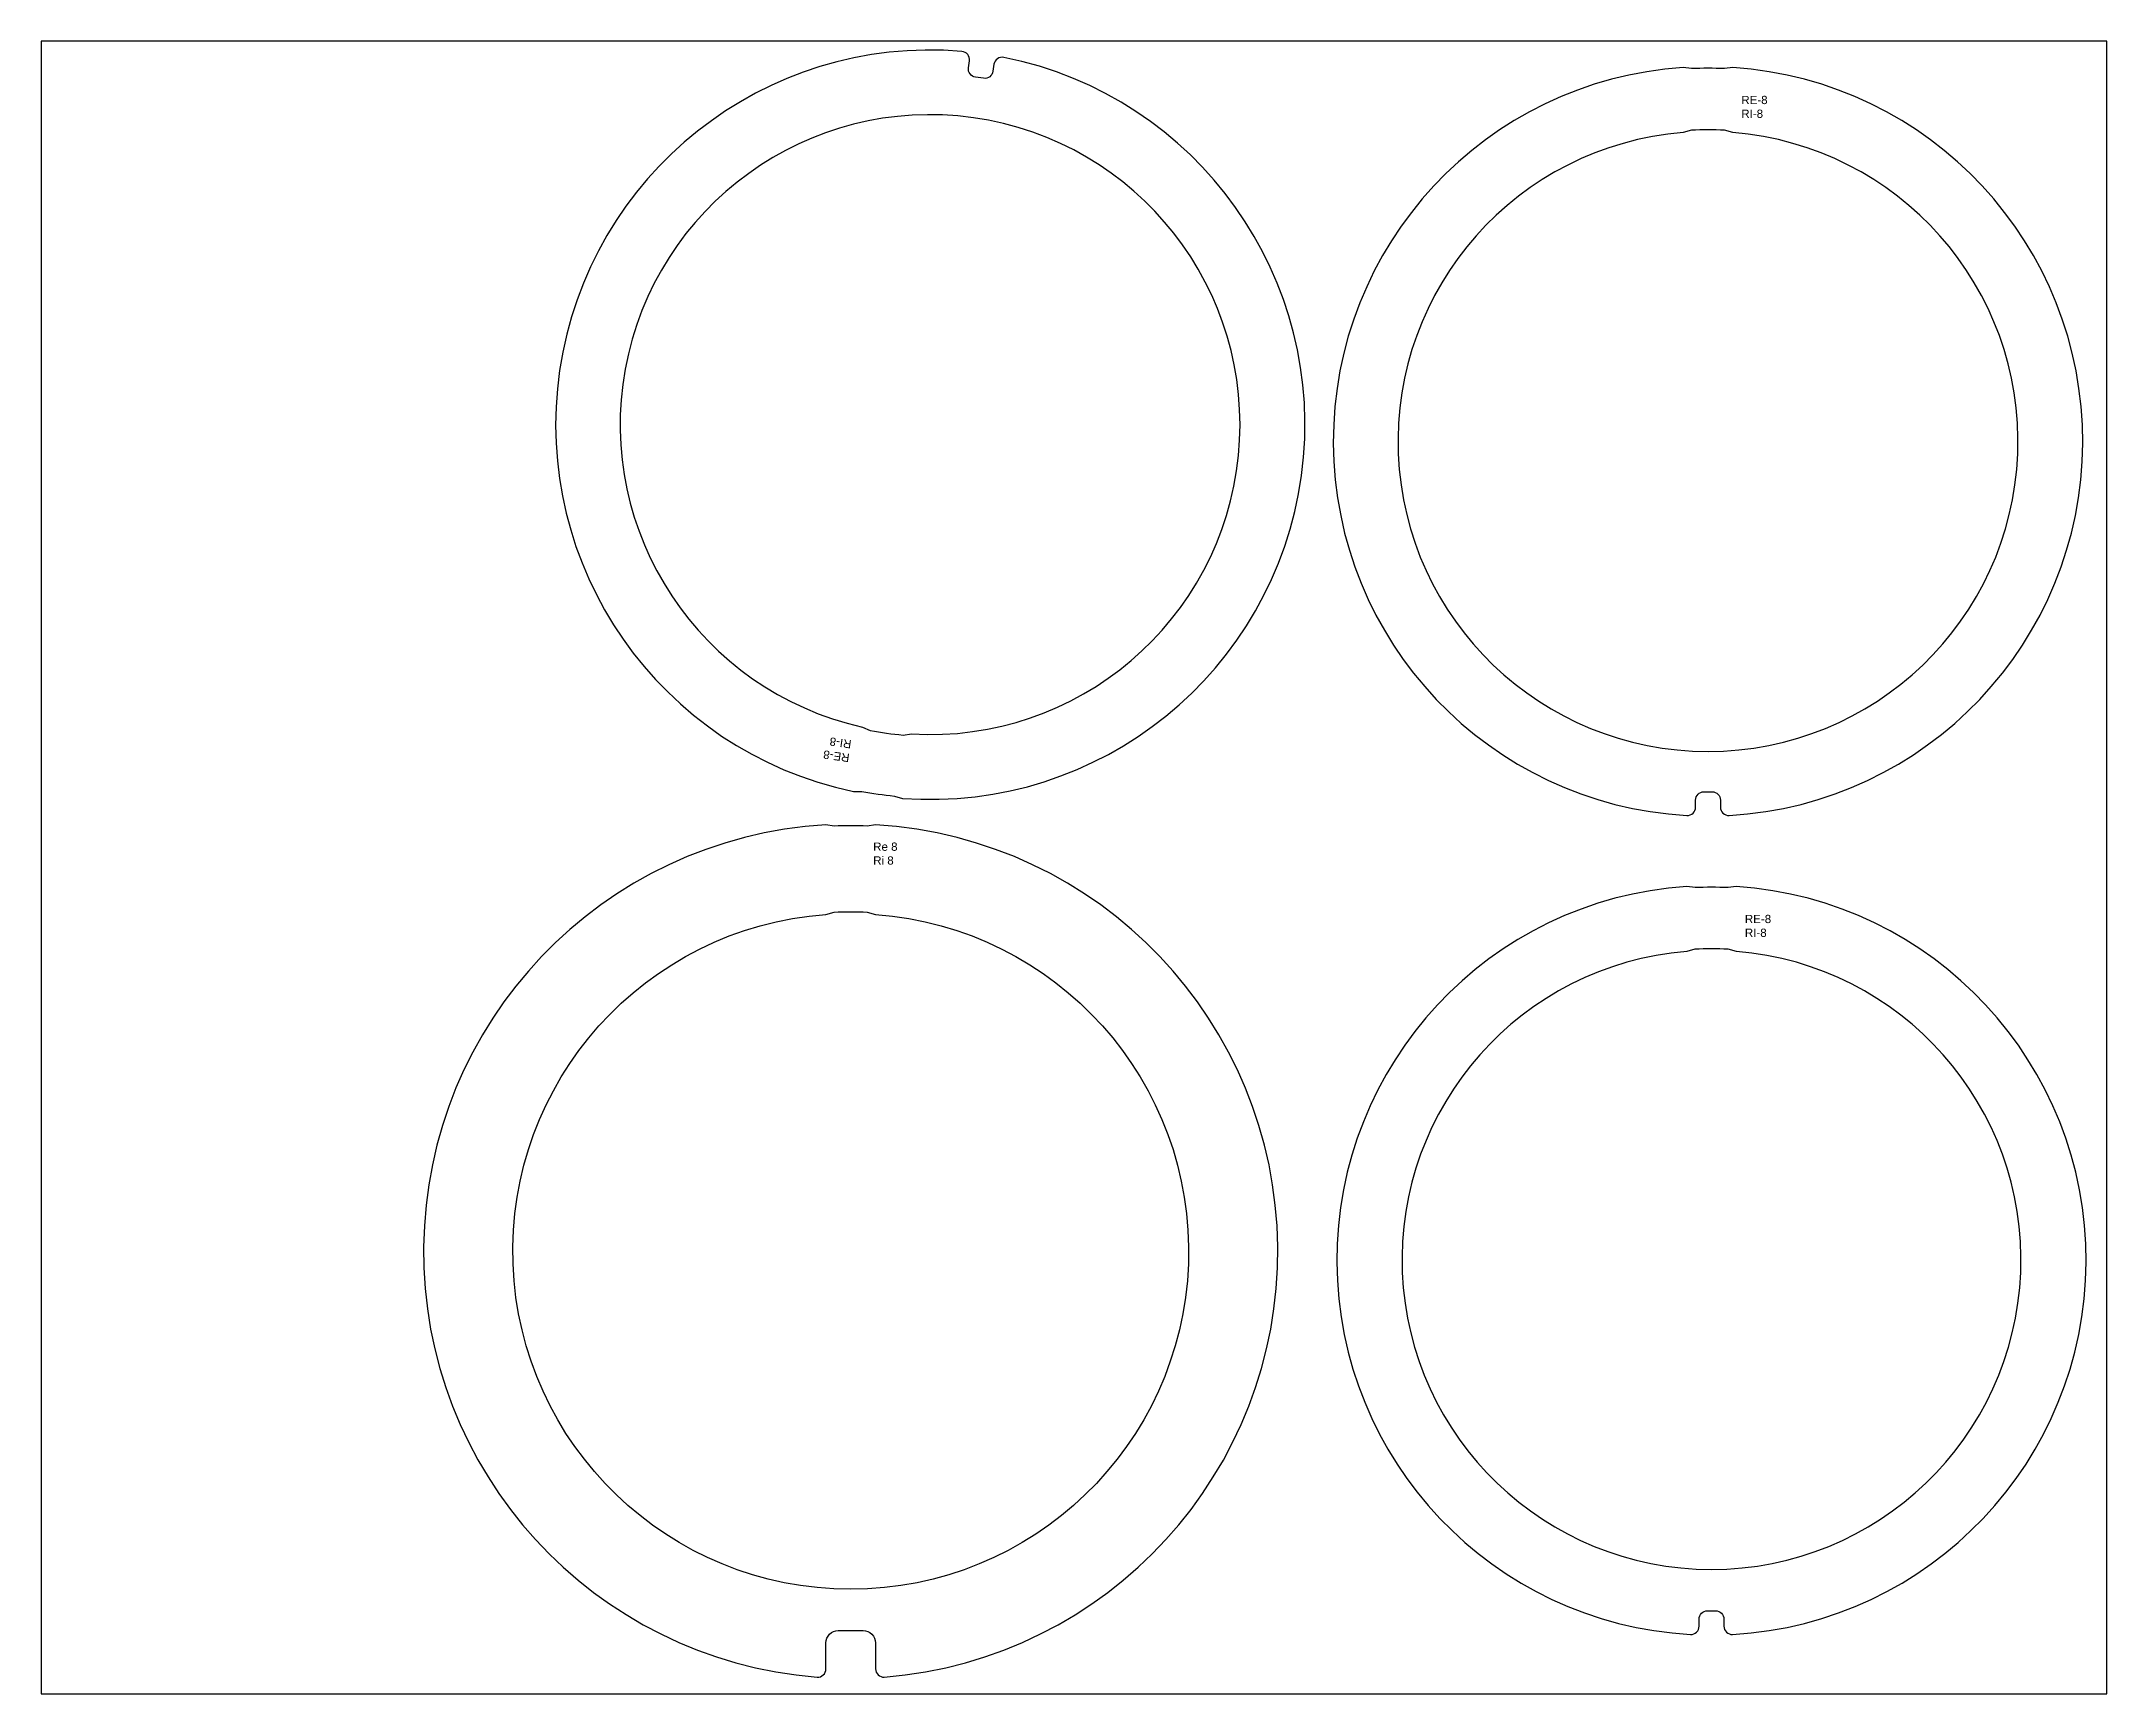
# Model space of a CAD drawing. Header units: millimetres. Extents: x 16702 to 19202, y -8313 to -6313.
import ezdxf

# ---------------------------------------------------------------- set-up
doc = ezdxf.new("R2010")
doc.units = ezdxf.units.MM
doc.layers.add('7439075', color=7, linetype='Continuous')
doc.styles.get("Standard").update_dxf_attribs({"font": 'arial.ttf'})

msp = doc.modelspace()

# ---------------------------------------------------------------- linework, layer by layer
msp.add_lwpolyline([(16702.4, -8312.8), (19202.4, -8312.8), (19202.4, -6312.8), (16702.4, -6312.8)], close=True)
for points in [[(17722.8, -8292.7, 0.933726), (17712.1, -7261.2), (17702.1, -7262.7, 0.019425), (17662.1, -7262.7), (17652.1, -7261.2, 0.933726), (17641.3, -8292.7, 0.437539), (17652.1, -8282.8), (17652.1, -8251.4, -0.414214), (17667.1, -8236.4), (17697.1, -8236.4, -0.414214), (17712.1, -8251.4), (17712.1, -8282.8, 0.437539)], [(17652.1, -7369.5), (17662.1, -7366.8, -0.024345), (17702.1, -7366.8), (17712.1, -7369.5, -27.229942)]]:
    msp.add_lwpolyline(points, format="xyb", close=True)
at = {"layer": '7439075'}
for points in [[(17735, -7226.3), (17744.7, -7229.1, 0.940525), (17867.3, -6332.2, 0.430831), (17855.5, -6340.6), (17854.3, -6349.1, -0.414214), (17843, -6357.6), (17833.1, -6356.2, -0.414214), (17824.6, -6344.9), (17825.8, -6336.4, 0.430831), (17816.7, -6325, 0.940525), (17685.3, -7220.7), (17695.4, -7220.7, 0.022132)], [(18699.8, -6345.9), (18689.8, -6344.5, 0.940525), (18694.2, -7249.8, 0.430831), (18704.8, -7239.8), (18704.8, -7231.2, -0.414214), (18714.8, -7221.2), (18724.8, -7221.2, -0.414214), (18734.8, -7231.2), (18734.8, -7239.8, 0.430831), (18745.4, -7249.8, 0.940525), (18749.8, -6344.5), (18739.8, -6345.9, 0.022132)], [(17745.5, -7152.5), (17755.8, -7151.2, 24.888963), (17696.2, -7142.8), (17705.8, -7146.8, 0.026648)], [(18699.7, -6420.5), (18689.7, -6423.2, 24.888963), (18749.9, -6423.2), (18739.9, -6420.5, 0.026648)], [(18704.1, -7337.2), (18694.1, -7335.8, 0.940525), (18698.5, -8241.1, 0.430831), (18709.1, -8231.1), (18709.1, -8222.5, -0.414214), (18719.1, -8212.5), (18729.1, -8212.5, -0.414214), (18739.1, -8222.5), (18739.1, -8231.1, 0.430831), (18749.6, -8241.1, 0.940525), (18754, -7335.8), (18744, -7337.2, 0.022132)], [(18704, -7411.8), (18694, -7414.5, 24.888963), (18754.1, -7414.5), (18744.1, -7411.8, 0.026648)]]:
    msp.add_lwpolyline(points, format="xyb", close=True, dxfattribs=at)

# ---------------------------------------------------------------- texts
at = {"char_height": 10, "attachment_point": 1}
for s, width, insert in [('RE-8\\PRI-8', 49.125, (18760.1, -6378.8)), ('Re 8\\PRi 8', 58.929, (17709.3, -7282.6)), ('RE-8\\PRI-8', 49.125, (18764.4, -7370.1))]:
    msp.add_mtext_dynamic_manual_height_columns(s, width=width, gutter_width=12.5, heights=[0], dxfattribs=dict(at, insert=insert))
at = {"insert": (17679.8, -7185.3), "char_height": 10, "attachment_point": 1, "rotation": 171.933}
msp.add_mtext_dynamic_manual_height_columns('RE-8\\PRI-8', width=49.125, gutter_width=12.5, heights=[0], dxfattribs=at)

doc.saveas('drawing.dxf')
